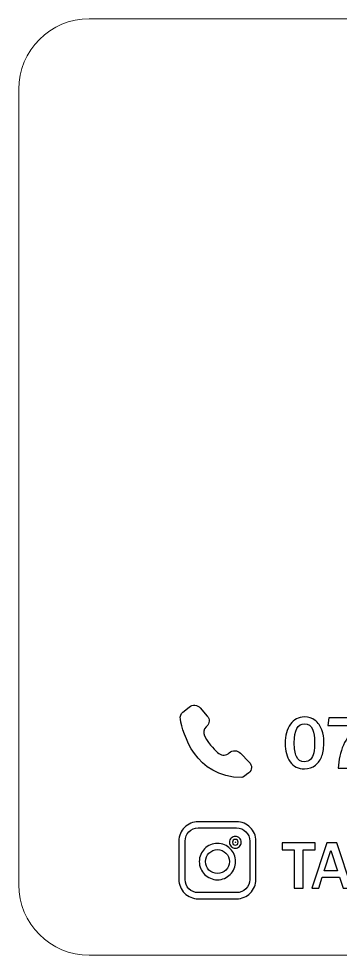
# Model space of a CAD drawing. Header units: millimetres. Extents: x -79 to 26, y -25 to 24.
# Drawn here: x -24.26 to -7.15, y -25.49 to 24.31 of the extents above; entities that cross this region are included whole.
import ezdxf

# ---------------------------------------------------------------- set-up
doc = ezdxf.new("R2010")
doc.units = ezdxf.units.MM
doc.header["$MEASUREMENT"] = 0
doc.layers.add('Layer 1', color=7, linetype='Continuous')

msp = doc.modelspace()

# ---------------------------------------------------------------- linework, layer by layer
at = {"layer": 'Layer 1', "color": 250, "lineweight": 18}
msp.add_open_spline([(-20.503, 24.3105), (-20.503, 24.3105), (21.7894, 24.3105), (21.7894, 24.3105), (23.8569, 24.3105), (25.5432, 22.6242), (25.5432, 20.5567), (25.5432, 20.5567), (25.5432, -21.7357), (25.5432, -21.7357), (25.5432, -23.8032), (23.8569, -25.4895), (21.7894, -25.4895), (21.7894, -25.4895), (-20.503, -25.4895), (-20.503, -25.4895), (-22.5705, -25.4895), (-24.2568, -23.8032), (-24.2568, -21.7357), (-24.2568, -21.7357), (-24.2568, 20.5567), (-24.2568, 20.5567), (-24.2568, 22.6242), (-22.5705, 24.3105), (-20.503, 24.3105)], degree=3, knots=[0, 0, 0, 0, 0.125, 0.125, 0.125, 0.25, 0.25, 0.25, 0.375, 0.375, 0.375, 0.5, 0.5, 0.5, 0.625, 0.625, 0.625, 0.75, 0.75, 0.75, 0.875, 0.875, 0.875, 1, 1, 1, 1], dxfattribs=at)
at = {"layer": 'Layer 1', "color": 240}
for points, knots in [([(-14.2893, -13.3462), (-14.2893, -13.3462), (-14.2523, -13.3119), (-14.2523, -13.3119), (-14.0951, -13.1663), (-14.0816, -12.9293), (-14.2217, -12.7681), (-14.2217, -12.7681), (-14.5955, -12.338), (-14.5955, -12.338), (-14.7456, -12.1646), (-15.0153, -12.1436), (-15.193, -12.2906), (-15.193, -12.2906), (-15.5191, -12.5608), (-15.5191, -12.5608), (-15.6317, -12.6539), (-15.6833, -12.7957), (-15.657, -12.9359), (-15.5165, -13.6887), (-14.8795, -16.0229), (-12.3891, -16.0429), (-12.3328, -16.0436), (-12.1712, -15.9206), (-12.0189, -15.7929), (-11.8402, -15.6428), (-11.8258, -15.3819), (-11.9883, -15.2164), (-11.9883, -15.2164), (-12.4539, -14.741), (-12.4539, -14.741), (-12.6155, -14.5768), (-12.8866, -14.5715), (-13.0544, -14.7292), (-13.2041, -14.8703), (-13.4386, -14.8847), (-13.6051, -14.7617), (-13.8056, -14.6136), (-14.0767, -14.3383), (-14.3649, -13.8289), (-14.4547, -13.67), (-14.4248, -13.4719), (-14.2893, -13.3462)], [0, 0, 0, 0, 0.0714286, 0.0714286, 0.0714286, 0.1428571, 0.1428571, 0.1428571, 0.2142857, 0.2142857, 0.2142857, 0.2857143, 0.2857143, 0.2857143, 0.3571429, 0.3571429, 0.3571429, 0.4285714, 0.4285714, 0.4285714, 0.5, 0.5, 0.5, 0.5714286, 0.5714286, 0.5714286, 0.6428571, 0.6428571, 0.6428571, 0.7142857, 0.7142857, 0.7142857, 0.7857143, 0.7857143, 0.7857143, 0.8571429, 0.8571429, 0.8571429, 0.9285714, 0.9285714, 0.9285714, 1, 1, 1, 1]), ([(-9.0586, -15.5783), (-9.3866, -15.5783), (-9.6396, -15.4512), (-9.8173, -15.1969), (-9.9954, -14.9429), (-10.0842, -14.6195), (-10.0842, -14.2273), (-10.0842, -13.8041), (-9.9911, -13.4636), (-9.8045, -13.2056), (-9.6183, -12.9484), (-9.3685, -12.8194), (-9.0547, -12.8194), (-8.8286, -12.8194), (-8.6375, -12.8799), (-8.4812, -13.0006), (-8.3252, -13.122), (-8.2087, -13.2898), (-8.132, -13.5051), (-8.0557, -13.7199), (-8.0175, -13.9216), (-8.0175, -14.1098), (-8.0175, -14.425), (-8.0534, -14.6836), (-8.1251, -14.885), (-8.1972, -15.087), (-8.3114, -15.2532), (-8.4683, -15.3835), (-8.6253, -15.5134), (-8.822, -15.5783), (-9.0586, -15.5783)], [0, 0, 0, 0, 0.1, 0.1, 0.1, 0.2, 0.2, 0.2, 0.3, 0.3, 0.3, 0.4, 0.4, 0.4, 0.5, 0.5, 0.5, 0.6, 0.6, 0.6, 0.7, 0.7, 0.7, 0.8, 0.8, 0.8, 0.9, 0.9, 0.9, 1, 1, 1, 1]), ([(-7.7606, -12.8603), (-7.7606, -12.8603), (-5.8604, -12.8603), (-5.8604, -12.8603), (-5.8604, -12.8603), (-5.8604, -13.2016), (-5.8604, -13.2016), (-6.1901, -13.6293), (-6.4085, -14.0001), (-6.5165, -14.3136), (-6.6241, -14.6276), (-6.6892, -15.0349), (-6.7116, -15.5373), (-6.7116, -15.5373), (-7.2624, -15.5373), (-7.2624, -15.5373), (-7.217, -14.6704), (-6.886, -13.9165), (-6.2703, -13.2746), (-6.2703, -13.2746), (-7.8017, -13.2746), (-7.8017, -13.2746), (-7.8017, -13.2746), (-7.7606, -12.8603), (-7.7606, -12.8603)], [0, 0, 0, 0, 0.125, 0.125, 0.125, 0.25, 0.25, 0.25, 0.375, 0.375, 0.375, 0.5, 0.5, 0.5, 0.625, 0.625, 0.625, 0.75, 0.75, 0.75, 0.875, 0.875, 0.875, 1, 1, 1, 1]), ([(-9.0605, -15.1999), (-8.9246, -15.1999), (-8.8148, -15.1581), (-8.7312, -15.0745), (-8.6476, -14.991), (-8.5907, -14.8738), (-8.5604, -14.7235), (-8.5305, -14.5731), (-8.5154, -14.3655), (-8.5154, -14.0996), (-8.5154, -13.8801), (-8.5525, -13.6716), (-8.6263, -13.4744), (-8.7, -13.2767), (-8.8417, -13.1783), (-9.0506, -13.1783), (-9.4143, -13.1783), (-9.5959, -13.5142), (-9.5959, -14.1861), (-9.5959, -14.4909), (-9.5574, -14.736), (-9.4801, -14.9216), (-9.4031, -15.1074), (-9.2632, -15.1999), (-9.0605, -15.1999)], [0, 0, 0, 0, 0.125, 0.125, 0.125, 0.25, 0.25, 0.25, 0.375, 0.375, 0.375, 0.5, 0.5, 0.5, 0.625, 0.625, 0.625, 0.75, 0.75, 0.75, 0.875, 0.875, 0.875, 1, 1, 1, 1]), ([(-12.6659, -22.4865), (-12.6659, -22.4865), (-14.705, -22.4865), (-14.705, -22.4865), (-14.9892, -22.4865), (-15.2469, -22.371), (-15.4331, -22.1849), (-15.6194, -21.9985), (-15.7348, -21.7408), (-15.7348, -21.4566), (-15.7348, -21.4566), (-15.7348, -19.4176), (-15.7348, -19.4176), (-15.7348, -19.1334), (-15.6194, -18.8757), (-15.4331, -18.6893), (-15.2469, -18.5032), (-14.9892, -18.3877), (-14.705, -18.3877), (-14.705, -18.3877), (-12.6659, -18.3877), (-12.6659, -18.3877), (-12.3823, -18.3877), (-12.125, -18.5033), (-11.9384, -18.6898), (-11.7517, -18.8758), (-11.6364, -19.1334), (-11.6364, -19.4176), (-11.6364, -19.4176), (-11.6364, -21.4566), (-11.6364, -21.4566), (-11.6364, -21.7408), (-11.7517, -21.9984), (-11.9381, -22.1848), (-12.125, -22.3709), (-12.3823, -22.4865), (-12.6659, -22.4865)], [0, 0, 0, 0, 0.0833333, 0.0833333, 0.0833333, 0.1666667, 0.1666667, 0.1666667, 0.25, 0.25, 0.25, 0.3333333, 0.3333333, 0.3333333, 0.4166667, 0.4166667, 0.4166667, 0.5, 0.5, 0.5, 0.5833333, 0.5833333, 0.5833333, 0.6666667, 0.6666667, 0.6666667, 0.75, 0.75, 0.75, 0.8333333, 0.8333333, 0.8333333, 0.9166667, 0.9166667, 0.9166667, 1, 1, 1, 1]), ([(-14.705, -22.1574), (-14.705, -22.1574), (-12.6659, -22.1574), (-12.6659, -22.1574), (-12.4721, -22.1574), (-12.2969, -22.0791), (-12.1707, -21.9528), (-12.0439, -21.8254), (-11.9655, -21.6501), (-11.9655, -21.4566), (-11.9655, -21.4566), (-11.9655, -19.4176), (-11.9655, -19.4176), (-11.9655, -19.2241), (-12.0439, -19.0488), (-12.1707, -18.922), (-12.2969, -18.7951), (-12.4721, -18.7168), (-12.6659, -18.7168), (-12.6659, -18.7168), (-14.705, -18.7168), (-14.705, -18.7168), (-14.8985, -18.7168), (-15.0738, -18.7953), (-15.2005, -18.9219), (-15.3272, -19.0487), (-15.4058, -19.2241), (-15.4058, -19.4176), (-15.4058, -19.4176), (-15.4058, -21.4566), (-15.4058, -21.4566), (-15.4058, -21.6501), (-15.3272, -21.8255), (-15.2005, -21.9522), (-15.0738, -22.0789), (-14.8985, -22.1574), (-14.705, -22.1574)], [0, 0, 0, 0, 0.0833333, 0.0833333, 0.0833333, 0.1666667, 0.1666667, 0.1666667, 0.25, 0.25, 0.25, 0.3333333, 0.3333333, 0.3333333, 0.4166667, 0.4166667, 0.4166667, 0.5, 0.5, 0.5, 0.5833333, 0.5833333, 0.5833333, 0.6666667, 0.6666667, 0.6666667, 0.75, 0.75, 0.75, 0.8333333, 0.8333333, 0.8333333, 0.9166667, 0.9166667, 0.9166667, 1, 1, 1, 1]), ([(-12.4142, -19.4828), (-12.4142, -19.5703), (-12.4499, -19.6497), (-12.5072, -19.707), (-12.5652, -19.7643), (-12.6447, -19.8), (-12.7314, -19.8), (-12.8188, -19.8), (-12.8981, -19.7644), (-12.9554, -19.7071), (-13.0126, -19.6489), (-13.0482, -19.5698), (-13.0482, -19.4828), (-13.0482, -19.3958), (-13.0128, -19.3166), (-12.9555, -19.2591), (-12.8982, -19.2011), (-12.8189, -19.1656), (-12.7314, -19.1656), (-12.644, -19.1656), (-12.5644, -19.2011), (-12.5071, -19.2585), (-12.4497, -19.3158), (-12.4142, -19.3951), (-12.4142, -19.4828)], [0, 0, 0, 0, 0.125, 0.125, 0.125, 0.25, 0.25, 0.25, 0.375, 0.375, 0.375, 0.5, 0.5, 0.5, 0.625, 0.625, 0.625, 0.75, 0.75, 0.75, 0.875, 0.875, 0.875, 1, 1, 1, 1]), ([(-12.7193, -20.509), (-12.7193, -20.775), (-12.8276, -21.0164), (-13.0024, -21.1913), (-13.1768, -21.3663), (-13.4182, -21.4744), (-13.6847, -21.4744), (-13.9506, -21.4744), (-14.1919, -21.3661), (-14.3668, -21.1913), (-14.5417, -21.017), (-14.6497, -20.7756), (-14.6497, -20.509), (-14.6497, -20.2429), (-14.5415, -20.0018), (-14.367, -19.8271), (-14.1921, -19.6521), (-13.9507, -19.5437), (-13.6847, -19.5437), (-13.4182, -19.5437), (-13.1768, -19.6518), (-13.0021, -19.8265), (-12.8274, -20.0012), (-12.7193, -20.2425), (-12.7193, -20.509)], [0, 0, 0, 0, 0.125, 0.125, 0.125, 0.25, 0.25, 0.25, 0.375, 0.375, 0.375, 0.5, 0.5, 0.5, 0.625, 0.625, 0.625, 0.75, 0.75, 0.75, 0.875, 0.875, 0.875, 1, 1, 1, 1]), ([(-13.2343, -20.959), (-13.1193, -20.8444), (-13.0483, -20.6853), (-13.0483, -20.509), (-13.0483, -20.3333), (-13.1197, -20.1741), (-13.2347, -20.0591), (-13.3497, -19.9441), (-13.509, -19.8727), (-13.6847, -19.8727), (-13.8608, -19.8727), (-14.0198, -19.9437), (-14.1344, -20.0584), (-14.2494, -20.1735), (-14.3207, -20.333), (-14.3207, -20.509), (-14.3207, -20.6848), (-14.2495, -20.844), (-14.1345, -20.959), (-14.0199, -21.0744), (-13.8607, -21.1454), (-13.6847, -21.1454), (-13.509, -21.1454), (-13.3497, -21.074), (-13.2343, -20.959)], [0, 0, 0, 0, 0.125, 0.125, 0.125, 0.25, 0.25, 0.25, 0.375, 0.375, 0.375, 0.5, 0.5, 0.5, 0.625, 0.625, 0.625, 0.75, 0.75, 0.75, 0.875, 0.875, 0.875, 1, 1, 1, 1]), ([(-12.7314, -19.494), (-12.7314, -19.494), (-12.7314, -19.4836), (-12.7314, -19.4836), (-12.7314, -19.4836), (-12.7386, -19.4908), (-12.7386, -19.4908), (-12.7386, -19.4908), (-12.7314, -19.494), (-12.7314, -19.494)], [0, 0, 0, 0, 0.3333333, 0.3333333, 0.3333333, 0.6666667, 0.6666667, 0.6666667, 1, 1, 1, 1]), ([(-12.7314, -19.482), (-12.7314, -19.482), (-12.7314, -19.4717), (-12.7314, -19.4717), (-12.7314, -19.4717), (-12.7383, -19.4751), (-12.7383, -19.4751), (-12.7383, -19.4751), (-12.7314, -19.482), (-12.7314, -19.482)], [0, 0, 0, 0, 0.3333333, 0.3333333, 0.3333333, 0.6666667, 0.6666667, 0.6666667, 1, 1, 1, 1]), ([(-12.7235, -19.4748), (-12.7235, -19.4748), (-12.7314, -19.4717), (-12.7314, -19.4717), (-12.7314, -19.4717), (-12.7314, -19.482), (-12.7314, -19.482), (-12.7314, -19.482), (-12.7235, -19.4748), (-12.7235, -19.4748)], [0, 0, 0, 0, 0.3333333, 0.3333333, 0.3333333, 0.6666667, 0.6666667, 0.6666667, 1, 1, 1, 1]), ([(-12.7313, -19.4835), (-12.7313, -19.4835), (-12.7239, -19.4908), (-12.7239, -19.4908), (-12.7239, -19.4908), (-12.7314, -19.494), (-12.7314, -19.494), (-12.7314, -19.494), (-12.7313, -19.4835), (-12.7313, -19.4835)], [0, 0, 0, 0, 0.3333333, 0.3333333, 0.3333333, 0.6666667, 0.6666667, 0.6666667, 1, 1, 1, 1]), ([(-12.7309, -19.4825), (-12.7309, -19.4825), (-12.7233, -19.4749), (-12.7233, -19.4749), (-12.7233, -19.4749), (-12.7309, -19.4825), (-12.7309, -19.4825)], [0, 0, 0, 0, 0.5, 0.5, 0.5, 1, 1, 1, 1]), ([(-12.7237, -19.4907), (-12.7237, -19.4907), (-12.7309, -19.4832), (-12.7309, -19.4832), (-12.7309, -19.4832), (-12.7237, -19.4907), (-12.7237, -19.4907)], [0, 0, 0, 0, 0.5, 0.5, 0.5, 1, 1, 1, 1]), ([(-12.7308, -19.4831), (-12.7308, -19.4831), (-12.7235, -19.4907), (-12.7235, -19.4907), (-12.7235, -19.4907), (-12.7308, -19.4831), (-12.7308, -19.4831)], [0, 0, 0, 0, 0.5, 0.5, 0.5, 1, 1, 1, 1]), ([(-12.7305, -19.4828), (-12.7305, -19.4828), (-12.7197, -19.4828), (-12.7197, -19.4828), (-12.7197, -19.4828), (-12.7232, -19.4755), (-12.7232, -19.4755), (-12.7232, -19.4755), (-12.7305, -19.4828), (-12.7305, -19.4828)], [0, 0, 0, 0, 0.3333333, 0.3333333, 0.3333333, 0.6666667, 0.6666667, 0.6666667, 1, 1, 1, 1]), ([(-12.7197, -19.4828), (-12.7197, -19.4828), (-12.7305, -19.4828), (-12.7305, -19.4828), (-12.7305, -19.4828), (-12.7233, -19.49), (-12.7233, -19.49), (-12.7233, -19.49), (-12.7197, -19.4828), (-12.7197, -19.4828)], [0, 0, 0, 0, 0.3333333, 0.3333333, 0.3333333, 0.6666667, 0.6666667, 0.6666667, 1, 1, 1, 1]), ([(-9.1296, -21.9129), (-9.1296, -21.9129), (-9.5936, -21.9129), (-9.5936, -21.9129), (-9.5936, -21.9129), (-9.5936, -19.8857), (-9.5936, -19.8857), (-9.5936, -19.8857), (-10.2312, -19.8857), (-10.2312, -19.8857), (-10.2312, -19.8857), (-10.2312, -19.5149), (-10.2312, -19.5149), (-10.2312, -19.5149), (-8.492, -19.5149), (-8.492, -19.5149), (-8.492, -19.5149), (-8.492, -19.8857), (-8.492, -19.8857), (-8.492, -19.8857), (-9.1296, -19.8857), (-9.1296, -19.8857), (-9.1296, -19.8857), (-9.1296, -21.9129), (-9.1296, -21.9129)], [0, 0, 0, 0, 0.125, 0.125, 0.125, 0.25, 0.25, 0.25, 0.375, 0.375, 0.375, 0.5, 0.5, 0.5, 0.625, 0.625, 0.625, 0.75, 0.75, 0.75, 0.875, 0.875, 0.875, 1, 1, 1, 1]), ([(-6.5329, -21.9129), (-6.5329, -21.9129), (-6.9948, -21.9129), (-6.9948, -21.9129), (-6.9948, -21.9129), (-7.1863, -21.342), (-7.1863, -21.342), (-7.1863, -21.342), (-8.1089, -21.342), (-8.1089, -21.342), (-8.1089, -21.342), (-8.2969, -21.9129), (-8.2969, -21.9129), (-8.2969, -21.9129), (-8.666, -21.9129), (-8.666, -21.9129), (-8.666, -21.9129), (-7.8701, -19.5149), (-7.8701, -19.5149), (-7.8701, -19.5149), (-7.3377, -19.5149), (-7.3377, -19.5149), (-7.3377, -19.5149), (-6.5329, -21.9129), (-6.5329, -21.9129)], [0, 0, 0, 0, 0.125, 0.125, 0.125, 0.25, 0.25, 0.25, 0.375, 0.375, 0.375, 0.5, 0.5, 0.5, 0.625, 0.625, 0.625, 0.75, 0.75, 0.75, 0.875, 0.875, 0.875, 1, 1, 1, 1]), ([(-7.3025, -20.9959), (-7.3025, -20.9959), (-7.6519, -19.9258), (-7.6519, -19.9258), (-7.6519, -19.9258), (-8.0017, -20.9959), (-8.0017, -20.9959), (-8.0017, -20.9959), (-7.3025, -20.9959), (-7.3025, -20.9959)], [0, 0, 0, 0, 0.3333333, 0.3333333, 0.3333333, 0.6666667, 0.6666667, 0.6666667, 1, 1, 1, 1])]:
    msp.add_open_spline(points, degree=3, knots=knots, dxfattribs=at)
at = {"layer": 'Layer 1', "color": 250}
msp.add_open_spline([(-12.5787, -19.4828), (-12.5787, -19.567), (-12.6472, -19.6355), (-12.7314, -19.6355), (-12.8156, -19.6355), (-12.8837, -19.567), (-12.8837, -19.4828), (-12.8837, -19.3982), (-12.8156, -19.3301), (-12.7314, -19.3301), (-12.6472, -19.3301), (-12.5787, -19.3982), (-12.5787, -19.4828)], degree=3, knots=[0, 0, 0, 0, 0.25, 0.25, 0.25, 0.5, 0.5, 0.5, 0.75, 0.75, 0.75, 1, 1, 1, 1], dxfattribs=at)

doc.saveas('drawing.dxf')
